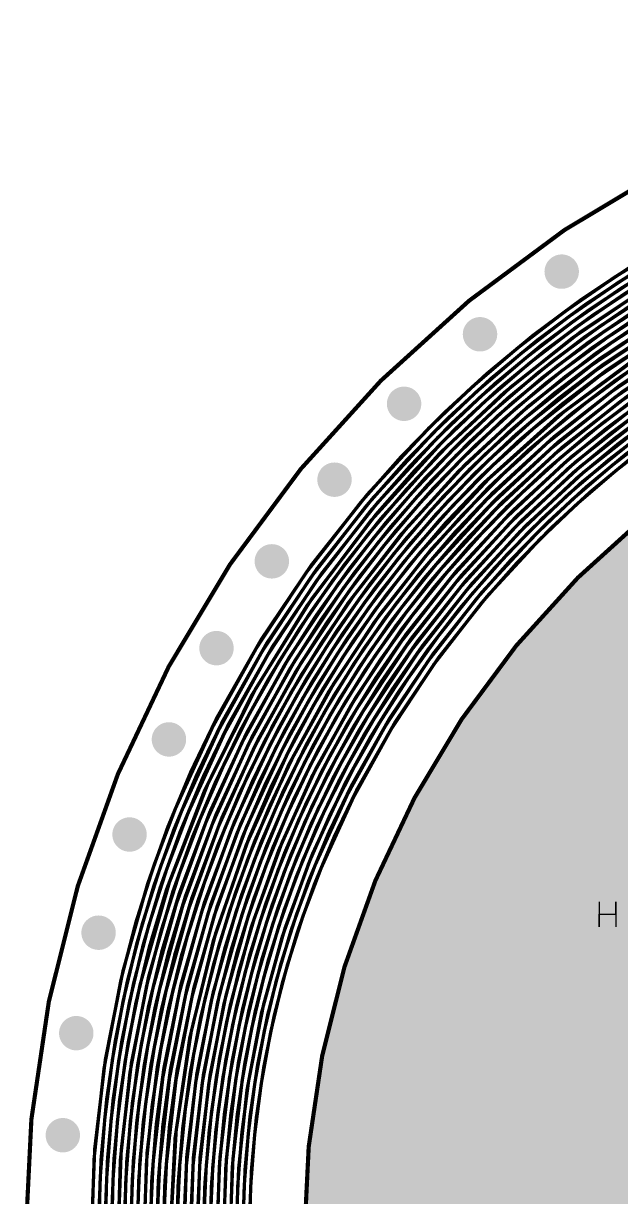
# Model space of a CAD drawing. Header units: millimetres. Extents: x -74 to 74, y -74 to 74.
# Drawn here: x -74.1 to -37.7, y 2.5 to 74.1 of the extents above; entities that cross this region are included whole.
import ezdxf

# ---------------------------------------------------------------- set-up
doc = ezdxf.new("R2010")
doc.units = ezdxf.units.MM
for name, color, linetype in [('BottomLayer', 5, 'Continuous'), ('BottomSolder', 6, 'Continuous'), ('Mechanical1', 6, 'Continuous'), ('MultiLayer', 9, 'Continuous'), ('PadHoleLayer', 156, 'Continuous'), ('TopLayer', 1, 'Continuous'), ('TopSolder', 216, 'Continuous')]:
    doc.layers.add(name, color=color, linetype=linetype)

msp = doc.modelspace()

# ---------------------------------------------------------------- linework, layer by layer
at = {"layer": 'BottomLayer', "const_width": 0.2}
for points in [[(-43.516, 50.055, -0.077529), (-25.888, 60.99)], [(-43.25, 49.746, -0.077232), (-25.731, 60.626)], [(-42.983, 49.438, -0.077025), (-25.575, 60.262)], [(-49.906, 41.875, -0.116566), (-25.421, 59.9)], [(-45.856, 52.76, -0.039761), (-37.055, 59.302)], [(-45.599, 52.464, -0.040125), (-36.845, 58.965)], [(-45.344, 52.168, -0.040506), (-36.633, 58.624)], [(-52.323, 43.912, -0.080684), (-36.206, 57.936)], [(-45.087, 51.872, -0.04078), (-36.42, 58.281)], [(-44.572, 51.274, -0.040523), (-35.991, 57.589)], [(-44.31, 50.973, -0.040144), (-35.775, 57.243)], [(-44.047, 50.669, -0.039779), (-35.559, 56.896)], [(-43.782, 50.363, -0.03945), (-35.343, 56.55)], [(-40.081, 46.115, -0.080466), (-23.88, 56.253)], [(-49.285, 41.35, -0.077412), (-34.056, 54.505)], [(-42.448, 48.822, -0.038424), (-34.269, 54.842)], [(-48.973, 41.087, -0.077148), (-33.845, 54.169)], [(-48.661, 40.825, -0.076974), (-33.635, 53.835)], [(-41.385, 47.606, -0.038411), (-33.426, 53.502)], [(-41.121, 47.306, -0.038523), (-33.218, 53.169)], [(-53.533, 44.922, -0.038586), (-45.856, 52.76)], [(-53.228, 44.668, -0.038763), (-45.599, 52.464)], [(-52.925, 44.415, -0.038983), (-45.344, 52.168)], [(-40.859, 47.007, -0.03868), (-33.01, 52.836)], [(-40.599, 46.709, -0.038881), (-32.803, 52.504)], [(-40.339, 46.412, -0.039125), (-32.596, 52.17)], [(-52.623, 44.163, -0.039245), (-45.087, 51.872)], [(-39.823, 45.819, -0.039734), (-32.18, 51.5)], [(-52.023, 43.66, -0.039888), (-44.572, 51.274)], [(-51.724, 43.408, -0.040264), (-44.31, 50.973)], [(-39.566, 45.523, -0.040095), (-31.97, 51.163)], [(-57.182, 34.365, -0.080356), (-43.782, 50.363)], [(-51.425, 43.155, -0.040626), (-44.047, 50.669)], [(-50.824, 42.647, -0.040716), (-43.516, 50.055)], [(-50.52, 42.392, -0.040391), (-43.25, 49.746)], [(-50.214, 42.134, -0.040009), (-42.983, 49.438)], [(-49.596, 41.613, -0.039342), (-42.448, 48.822)], [(-53.788, 32.316, -0.077629), (-41.121, 47.306)], [(-48.349, 40.562, -0.038494), (-41.385, 47.606)], [(-53.439, 32.105, -0.077307), (-40.859, 47.007)], [(-53.09, 31.894, -0.077075), (-40.599, 46.709)], [(-52.741, 31.684, -0.076933), (-40.339, 46.412)], [(-46.799, 39.269, -0.038446), (-40.081, 46.115)], [(-46.492, 39.013, -0.038574), (-39.823, 45.819)], [(-46.187, 38.759, -0.038747), (-39.566, 45.523)], [(-64.862, 26.202, -0.077477), (-53.533, 44.922)], [(-64.484, 26.048, -0.077194), (-53.228, 44.668)], [(-64.105, 25.894, -0.077001), (-52.925, 44.415)], [(-67.013, 15.47, -0.116502), (-52.623, 44.163)], [(-58.54, 35.175, -0.038497), (-52.323, 43.912)], [(-58.198, 34.971, -0.038645), (-52.023, 43.66)], [(-57.858, 34.769, -0.038837), (-51.724, 43.408)], [(-57.519, 34.566, -0.039072), (-51.425, 43.155)], [(-56.846, 34.163, -0.039665), (-50.824, 42.647)], [(-56.511, 33.961, -0.040019), (-50.52, 42.392)], [(-60.012, 24.252, -0.080547), (-49.596, 41.613)], [(-56.175, 33.759, -0.040403), (-50.214, 42.134)], [(-55.84, 33.556, -0.040723), (-49.906, 41.875)], [(-55.165, 33.147, -0.040616), (-49.285, 41.35)], [(-54.824, 32.942, -0.040253), (-48.973, 41.087)], [(-54.481, 32.735, -0.039878), (-48.661, 40.825)], [(-54.135, 32.526, -0.039539), (-48.349, 40.562)], [(-56.334, 22.757, -0.077503), (-46.492, 39.013)], [(-55.957, 22.604, -0.077213), (-46.187, 38.759)], [(-52.392, 31.474, -0.038453), (-46.799, 39.269)], [(-63.348, 25.588, -0.03841), (-58.54, 35.175)], [(-66.221, 15.284, -0.077365), (-58.198, 34.971)], [(-65.823, 15.191, -0.077114), (-57.858, 34.769)], [(-65.425, 15.099, -0.076954), (-57.519, 34.566)], [(-61.849, 24.988, -0.038426), (-57.182, 34.365)], [(-61.478, 24.84, -0.038545), (-56.846, 34.163)], [(-61.109, 24.693, -0.038709), (-56.511, 33.961)], [(-60.742, 24.546, -0.038916), (-56.175, 33.759)], [(-60.377, 24.399, -0.039167), (-55.84, 33.556)], [(-59.649, 24.105, -0.039788), (-55.165, 33.147)], [(-59.286, 23.958, -0.040155), (-54.824, 32.942)], [(-61.515, 14.207, -0.080195), (-54.135, 32.526)], [(-58.923, 23.811, -0.040534), (-54.481, 32.735)], [(-58.195, 23.513, -0.040774), (-53.788, 32.316)], [(-57.827, 23.364, -0.040496), (-53.439, 32.105)], [(-57.458, 23.214, -0.040114), (-53.09, 31.894)], [(-57.085, 23.063, -0.039752), (-52.741, 31.684)], [(-56.71, 22.91, -0.039427), (-52.392, 31.474)], [(-68.186, 15.742, -0.040453), (-64.862, 26.202)], [(-67.796, 15.652, -0.040331), (-64.484, 26.048)], [(-67.406, 15.562, -0.039951), (-64.105, 25.894)], [(-66.618, 15.377, -0.039296), (-63.348, 25.588)], [(-65.028, 15.007, -0.038475), (-61.849, 24.988)], [(-66.216, 4.627, -0.077573), (-61.478, 24.84)], [(-65.809, 4.597, -0.077265), (-61.109, 24.693)], [(-65.402, 4.568, -0.077046), (-60.742, 24.546)], [(-64.949, -5.683, -0.11662), (-60.377, 24.399)], [(-63.059, 14.558, -0.038463), (-60.012, 24.252)], [(-62.671, 14.47, -0.038598), (-59.649, 24.105)], [(-62.284, 14.382, -0.038778), (-59.286, 23.958)], [(-61.899, 14.295, -0.039001), (-58.923, 23.811)], [(-61.132, 14.119, -0.039572), (-58.195, 23.513)], [(-60.999, 4.27, -0.080399), (-56.71, 22.91)], [(-60.75, 14.03, -0.039916), (-57.827, 23.364)], [(-60.369, 13.942, -0.040294), (-57.458, 23.214)], [(-59.987, 13.852, -0.040649), (-57.085, 23.063)], [(-59.219, 13.673, -0.040696), (-56.334, 22.757)], [(-58.832, 13.583, -0.040362), (-55.957, 22.604)], [(-69.734, -6.101, -0.078461), (-68.186, 15.742)], [(-69.39, 4.858, -0.040078), (-67.796, 15.652)], [(-69, 4.829, -0.040461), (-67.406, 15.562)], [(-68.609, 4.801, -0.040757), (-67.013, 15.47)], [(-68.097, -5.952, -0.080625), (-66.618, 15.377)], [(-67.823, 4.743, -0.040566), (-66.221, 15.284)], [(-67.425, 4.715, -0.040192), (-65.823, 15.191)], [(-67.025, 4.686, -0.039823), (-65.425, 15.099)], [(-66.621, 4.657, -0.039489), (-65.028, 15.007)], [(-64.588, 4.511, -0.038436), (-63.059, 14.558)], [(-64.14, -5.615, -0.077452), (-62.671, 14.47)], [(-63.733, -5.581, -0.077176), (-62.284, 14.382)], [(-63.327, -5.546, -0.07699), (-61.899, 14.295)], [(-62.976, 4.403, -0.038401), (-61.515, 14.207)], [(-62.577, 4.376, -0.038507), (-61.132, 14.119)], [(-62.18, 4.35, -0.038658), (-60.75, 14.03)], [(-61.785, 4.324, -0.038853), (-60.369, 13.942)], [(-61.391, 4.297, -0.039092), (-59.987, 13.852)], [(-60.607, 4.243, -0.039691), (-59.219, 13.673)], [(-60.216, 4.215, -0.040048), (-58.832, 13.583)], [(-69.273, -6.057, -0.038738), (-69.39, 4.858)], [(-68.879, -6.022, -0.038953), (-69, 4.829)], [(-68.488, -5.987, -0.03921), (-68.609, 4.801)], [(-67.707, -5.918, -0.039843), (-67.823, 4.743)], [(-67.317, -5.885, -0.040216), (-67.425, 4.715)], [(-66.927, -5.852, -0.040586), (-67.025, 4.686)], [(-64.781, -16.146, -0.080286), (-66.621, 4.657)], [(-66.143, -5.786, -0.040744), (-66.216, 4.627)], [(-65.748, -5.752, -0.040438), (-65.809, 4.597)], [(-65.35, -5.717, -0.040055), (-65.402, 4.568)], [(-64.545, -5.649, -0.039379), (-64.588, 4.511)], [(-62.921, -5.51, -0.03851), (-62.976, 4.403)], [(-62.515, -5.475, -0.038403), (-62.577, 4.376)], [(-60.538, -15.098, -0.077342), (-62.18, 4.35)], [(-60.143, -15, -0.077099), (-61.785, 4.324)], [(-59.747, -14.902, -0.076946), (-61.391, 4.297)], [(-60.909, -5.329, -0.038433), (-60.999, 4.27)], [(-60.511, -5.293, -0.038556), (-60.607, 4.243)], [(-60.116, -5.257, -0.038723), (-60.216, 4.215)]]:
    msp.add_lwpolyline(points, format="xyb", dxfattribs=at)
at = {"layer": 'BottomLayer'}
for points, const_width in [([(-41.793, 58.982, 1), (-40.793, 58.982, 1)], 1), ([(-46.776, 55.159, 1), (-45.776, 55.159, 1)], 1), ([(-45.906, 52.76, 1), (-45.806, 52.76, 1)], 0.1), ([(-45.906, 52.76, 1), (-45.806, 52.76, 1)], 0.1), ([(-45.649, 52.464, 1), (-45.549, 52.464, 1)], 0.1), ([(-45.649, 52.464, 1), (-45.549, 52.464, 1)], 0.1), ([(-45.394, 52.168, 1), (-45.294, 52.168, 1)], 0.1), ([(-45.394, 52.168, 1), (-45.294, 52.168, 1)], 0.1), ([(-51.408, 50.916, 1), (-50.408, 50.916, 1)], 1), ([(-45.137, 51.872, 1), (-45.037, 51.872, 1)], 0.1), ([(-45.137, 51.872, 1), (-45.037, 51.872, 1)], 0.1), ([(-44.622, 51.274, 1), (-44.522, 51.274, 1)], 0.1), ([(-44.622, 51.274, 1), (-44.522, 51.274, 1)], 0.1), ([(-44.36, 50.973, 1), (-44.26, 50.973, 1)], 0.1), ([(-44.36, 50.973, 1), (-44.26, 50.973, 1)], 0.1), ([(-44.097, 50.669, 1), (-43.997, 50.669, 1)], 0.1), ([(-44.097, 50.669, 1), (-43.997, 50.669, 1)], 0.1), ([(-43.832, 50.363, 1), (-43.732, 50.363, 1)], 0.1), ([(-43.832, 50.363, 1), (-43.732, 50.363, 1)], 0.1), ([(-43.566, 50.055, 1), (-43.466, 50.055, 1)], 0.1), ([(-43.566, 50.055, 1), (-43.466, 50.055, 1)], 0.1), ([(-43.3, 49.746, 1), (-43.2, 49.746, 1)], 0.1), ([(-43.3, 49.746, 1), (-43.2, 49.746, 1)], 0.1), ([(-43.033, 49.438, 1), (-42.933, 49.438, 1)], 0.1), ([(-43.033, 49.438, 1), (-42.933, 49.438, 1)], 0.1), ([(-42.498, 48.822, 1), (-42.398, 48.822, 1)], 0.1), ([(-42.498, 48.822, 1), (-42.398, 48.822, 1)], 0.1), ([(-55.652, 46.285, 1), (-54.652, 46.285, 1)], 1), ([(-41.435, 47.606, 1), (-41.335, 47.606, 1)], 0.1), ([(-41.435, 47.606, 1), (-41.335, 47.606, 1)], 0.1), ([(-41.171, 47.306, 1), (-41.071, 47.306, 1)], 0.1), ([(-41.171, 47.306, 1), (-41.071, 47.306, 1)], 0.1), ([(-40.909, 47.007, 1), (-40.809, 47.007, 1)], 0.1), ([(-40.909, 47.007, 1), (-40.809, 47.007, 1)], 0.1), ([(-40.649, 46.709, 1), (-40.549, 46.709, 1)], 0.1), ([(-40.649, 46.709, 1), (-40.549, 46.709, 1)], 0.1), ([(-40.389, 46.412, 1), (-40.289, 46.412, 1)], 0.1), ([(-40.389, 46.412, 1), (-40.289, 46.412, 1)], 0.1), ([(-40.131, 46.115, 1), (-40.031, 46.115, 1)], 0.1), ([(-40.131, 46.115, 1), (-40.031, 46.115, 1)], 0.1), ([(-39.873, 45.819, 1), (-39.773, 45.819, 1)], 0.1), ([(-39.873, 45.819, 1), (-39.773, 45.819, 1)], 0.1), ([(-39.616, 45.523, 1), (-39.516, 45.523, 1)], 0.1), ([(-39.616, 45.523, 1), (-39.516, 45.523, 1)], 0.1), ([(-53.583, 44.922, 1), (-53.483, 44.922, 1)], 0.1), ([(-53.583, 44.922, 1), (-53.483, 44.922, 1)], 0.1), ([(-53.278, 44.668, 1), (-53.178, 44.668, 1)], 0.1), ([(-53.278, 44.668, 1), (-53.178, 44.668, 1)], 0.1), ([(-52.975, 44.415, 1), (-52.875, 44.415, 1)], 0.1), ([(-52.975, 44.415, 1), (-52.875, 44.415, 1)], 0.1), ([(-52.673, 44.163, 1), (-52.573, 44.163, 1)], 0.1), ([(-52.673, 44.163, 1), (-52.573, 44.163, 1)], 0.1), ([(-52.373, 43.912, 1), (-52.273, 43.912, 1)], 0.1), ([(-52.373, 43.912, 1), (-52.273, 43.912, 1)], 0.1), ([(-52.073, 43.66, 1), (-51.973, 43.66, 1)], 0.1), ([(-52.073, 43.66, 1), (-51.973, 43.66, 1)], 0.1), ([(-51.774, 43.408, 1), (-51.674, 43.408, 1)], 0.1), ([(-51.774, 43.408, 1), (-51.674, 43.408, 1)], 0.1), ([(-51.475, 43.155, 1), (-51.375, 43.155, 1)], 0.1), ([(-51.475, 43.155, 1), (-51.375, 43.155, 1)], 0.1), ([(-59.476, 41.302, 1), (-58.476, 41.302, 1)], 1), ([(-50.874, 42.647, 1), (-50.774, 42.647, 1)], 0.1), ([(-50.874, 42.647, 1), (-50.774, 42.647, 1)], 0.1), ([(-50.57, 42.392, 1), (-50.47, 42.392, 1)], 0.1), ([(-50.57, 42.392, 1), (-50.47, 42.392, 1)], 0.1), ([(-50.264, 42.134, 1), (-50.164, 42.134, 1)], 0.1), ([(-50.264, 42.134, 1), (-50.164, 42.134, 1)], 0.1), ([(-49.956, 41.875, 1), (-49.856, 41.875, 1)], 0.1), ([(-49.956, 41.875, 1), (-49.856, 41.875, 1)], 0.1), ([(-49.646, 41.613, 1), (-49.546, 41.613, 1)], 0.1), ([(-49.646, 41.613, 1), (-49.546, 41.613, 1)], 0.1), ([(-49.335, 41.35, 1), (-49.235, 41.35, 1)], 0.1), ([(-49.335, 41.35, 1), (-49.235, 41.35, 1)], 0.1), ([(-49.023, 41.087, 1), (-48.923, 41.087, 1)], 0.1), ([(-49.023, 41.087, 1), (-48.923, 41.087, 1)], 0.1), ([(-48.711, 40.825, 1), (-48.611, 40.825, 1)], 0.1), ([(-48.711, 40.825, 1), (-48.611, 40.825, 1)], 0.1), ([(-48.399, 40.562, 1), (-48.299, 40.562, 1)], 0.1), ([(-48.399, 40.562, 1), (-48.299, 40.562, 1)], 0.1), ([(-46.849, 39.269, 1), (-46.749, 39.269, 1)], 0.1), ([(-46.849, 39.269, 1), (-46.749, 39.269, 1)], 0.1), ([(-46.542, 39.013, 1), (-46.442, 39.013, 1)], 0.1), ([(-46.542, 39.013, 1), (-46.442, 39.013, 1)], 0.1), ([(-46.237, 38.759, 1), (-46.137, 38.759, 1)], 0.1), ([(-46.237, 38.759, 1), (-46.137, 38.759, 1)], 0.1), ([(-62.851, 36.005, 1), (-61.851, 36.005, 1)], 1), ([(-58.59, 35.175, 1), (-58.49, 35.175, 1)], 0.1), ([(-58.59, 35.175, 1), (-58.49, 35.175, 1)], 0.1), ([(-58.248, 34.971, 1), (-58.148, 34.971, 1)], 0.1), ([(-58.248, 34.971, 1), (-58.148, 34.971, 1)], 0.1), ([(-57.908, 34.769, 1), (-57.808, 34.769, 1)], 0.1), ([(-57.908, 34.769, 1), (-57.808, 34.769, 1)], 0.1), ([(-57.569, 34.566, 1), (-57.469, 34.566, 1)], 0.1), ([(-57.569, 34.566, 1), (-57.469, 34.566, 1)], 0.1), ([(-57.232, 34.365, 1), (-57.132, 34.365, 1)], 0.1), ([(-57.232, 34.365, 1), (-57.132, 34.365, 1)], 0.1), ([(-56.896, 34.163, 1), (-56.796, 34.163, 1)], 0.1), ([(-56.896, 34.163, 1), (-56.796, 34.163, 1)], 0.1), ([(-56.561, 33.961, 1), (-56.461, 33.961, 1)], 0.1), ([(-56.561, 33.961, 1), (-56.461, 33.961, 1)], 0.1), ([(-56.225, 33.759, 1), (-56.125, 33.759, 1)], 0.1), ([(-56.225, 33.759, 1), (-56.125, 33.759, 1)], 0.1), ([(-55.89, 33.556, 1), (-55.79, 33.556, 1)], 0.1), ([(-55.89, 33.556, 1), (-55.79, 33.556, 1)], 0.1), ([(-55.215, 33.147, 1), (-55.115, 33.147, 1)], 0.1), ([(-55.215, 33.147, 1), (-55.115, 33.147, 1)], 0.1), ([(-54.874, 32.942, 1), (-54.774, 32.942, 1)], 0.1), ([(-54.874, 32.942, 1), (-54.774, 32.942, 1)], 0.1), ([(-54.531, 32.735, 1), (-54.431, 32.735, 1)], 0.1), ([(-54.531, 32.735, 1), (-54.431, 32.735, 1)], 0.1), ([(-54.185, 32.526, 1), (-54.085, 32.526, 1)], 0.1), ([(-54.185, 32.526, 1), (-54.085, 32.526, 1)], 0.1), ([(-53.838, 32.316, 1), (-53.738, 32.316, 1)], 0.1), ([(-53.838, 32.316, 1), (-53.738, 32.316, 1)], 0.1), ([(-53.489, 32.105, 1), (-53.389, 32.105, 1)], 0.1), ([(-53.489, 32.105, 1), (-53.389, 32.105, 1)], 0.1), ([(-53.14, 31.894, 1), (-53.04, 31.894, 1)], 0.1), ([(-53.14, 31.894, 1), (-53.04, 31.894, 1)], 0.1), ([(-52.791, 31.684, 1), (-52.691, 31.684, 1)], 0.1), ([(-52.791, 31.684, 1), (-52.691, 31.684, 1)], 0.1), ([(-52.442, 31.474, 1), (-52.342, 31.474, 1)], 0.1), ([(-52.442, 31.474, 1), (-52.342, 31.474, 1)], 0.1), ([(-65.752, 30.434, 1), (-64.752, 30.434, 1)], 1), ([(-64.912, 26.202, 1), (-64.812, 26.202, 1)], 0.1), ([(-64.912, 26.202, 1), (-64.812, 26.202, 1)], 0.1), ([(-64.534, 26.048, 1), (-64.434, 26.048, 1)], 0.1), ([(-64.534, 26.048, 1), (-64.434, 26.048, 1)], 0.1), ([(-64.155, 25.894, 1), (-64.055, 25.894, 1)], 0.1), ([(-64.155, 25.894, 1), (-64.055, 25.894, 1)], 0.1), ([(-68.156, 24.631, 1), (-67.156, 24.631, 1)], 1), ([(-63.398, 25.588, 1), (-63.298, 25.588, 1)], 0.1), ([(-63.398, 25.588, 1), (-63.298, 25.588, 1)], 0.1), ([(-61.899, 24.988, 1), (-61.799, 24.988, 1)], 0.1), ([(-61.899, 24.988, 1), (-61.799, 24.988, 1)], 0.1), ([(-61.528, 24.84, 1), (-61.428, 24.84, 1)], 0.1), ([(-61.528, 24.84, 1), (-61.428, 24.84, 1)], 0.1), ([(-61.159, 24.693, 1), (-61.059, 24.693, 1)], 0.1), ([(-61.159, 24.693, 1), (-61.059, 24.693, 1)], 0.1), ([(-60.792, 24.546, 1), (-60.692, 24.546, 1)], 0.1), ([(-60.792, 24.546, 1), (-60.692, 24.546, 1)], 0.1), ([(-60.427, 24.399, 1), (-60.327, 24.399, 1)], 0.1), ([(-60.427, 24.399, 1), (-60.327, 24.399, 1)], 0.1), ([(-60.062, 24.252, 1), (-59.962, 24.252, 1)], 0.1), ([(-60.062, 24.252, 1), (-59.962, 24.252, 1)], 0.1), ([(-59.699, 24.105, 1), (-59.599, 24.105, 1)], 0.1), ([(-59.699, 24.105, 1), (-59.599, 24.105, 1)], 0.1), ([(-59.336, 23.958, 1), (-59.236, 23.958, 1)], 0.1), ([(-59.336, 23.958, 1), (-59.236, 23.958, 1)], 0.1), ([(-58.973, 23.811, 1), (-58.873, 23.811, 1)], 0.1), ([(-58.973, 23.811, 1), (-58.873, 23.811, 1)], 0.1), ([(-58.245, 23.513, 1), (-58.145, 23.513, 1)], 0.1), ([(-58.245, 23.513, 1), (-58.145, 23.513, 1)], 0.1), ([(-57.877, 23.364, 1), (-57.777, 23.364, 1)], 0.1), ([(-57.877, 23.364, 1), (-57.777, 23.364, 1)], 0.1), ([(-57.508, 23.214, 1), (-57.408, 23.214, 1)], 0.1), ([(-57.508, 23.214, 1), (-57.408, 23.214, 1)], 0.1), ([(-57.135, 23.063, 1), (-57.035, 23.063, 1)], 0.1), ([(-57.135, 23.063, 1), (-57.035, 23.063, 1)], 0.1), ([(-56.76, 22.91, 1), (-56.66, 22.91, 1)], 0.1), ([(-56.76, 22.91, 1), (-56.66, 22.91, 1)], 0.1), ([(-56.384, 22.757, 1), (-56.284, 22.757, 1)], 0.1), ([(-56.384, 22.757, 1), (-56.284, 22.757, 1)], 0.1), ([(-56.007, 22.604, 1), (-55.907, 22.604, 1)], 0.1), ([(-56.007, 22.604, 1), (-55.907, 22.604, 1)], 0.1), ([(-70.045, 18.64, 1), (-69.045, 18.64, 1)], 1), ([(-68.236, 15.742, 1), (-68.136, 15.742, 1)], 0.1), ([(-68.236, 15.742, 1), (-68.136, 15.742, 1)], 0.1), ([(-67.846, 15.652, 1), (-67.746, 15.652, 1)], 0.1), ([(-67.846, 15.652, 1), (-67.746, 15.652, 1)], 0.1), ([(-67.456, 15.562, 1), (-67.356, 15.562, 1)], 0.1), ([(-67.456, 15.562, 1), (-67.356, 15.562, 1)], 0.1), ([(-67.063, 15.47, 1), (-66.963, 15.47, 1)], 0.1), ([(-67.063, 15.47, 1), (-66.963, 15.47, 1)], 0.1), ([(-66.668, 15.377, 1), (-66.568, 15.377, 1)], 0.1), ([(-66.668, 15.377, 1), (-66.568, 15.377, 1)], 0.1), ([(-66.271, 15.284, 1), (-66.171, 15.284, 1)], 0.1), ([(-66.271, 15.284, 1), (-66.171, 15.284, 1)], 0.1), ([(-65.873, 15.191, 1), (-65.773, 15.191, 1)], 0.1), ([(-65.873, 15.191, 1), (-65.773, 15.191, 1)], 0.1), ([(-65.475, 15.099, 1), (-65.375, 15.099, 1)], 0.1), ([(-65.475, 15.099, 1), (-65.375, 15.099, 1)], 0.1), ([(-65.078, 15.007, 1), (-64.978, 15.007, 1)], 0.1), ([(-65.078, 15.007, 1), (-64.978, 15.007, 1)], 0.1), ([(-63.109, 14.558, 1), (-63.009, 14.558, 1)], 0.1), ([(-63.109, 14.558, 1), (-63.009, 14.558, 1)], 0.1), ([(-62.721, 14.47, 1), (-62.621, 14.47, 1)], 0.1), ([(-62.721, 14.47, 1), (-62.621, 14.47, 1)], 0.1), ([(-62.334, 14.382, 1), (-62.234, 14.382, 1)], 0.1), ([(-62.334, 14.382, 1), (-62.234, 14.382, 1)], 0.1), ([(-61.949, 14.295, 1), (-61.849, 14.295, 1)], 0.1), ([(-61.949, 14.295, 1), (-61.849, 14.295, 1)], 0.1), ([(-61.565, 14.207, 1), (-61.465, 14.207, 1)], 0.1), ([(-61.565, 14.207, 1), (-61.465, 14.207, 1)], 0.1), ([(-61.182, 14.119, 1), (-61.082, 14.119, 1)], 0.1), ([(-61.182, 14.119, 1), (-61.082, 14.119, 1)], 0.1), ([(-60.8, 14.03, 1), (-60.7, 14.03, 1)], 0.1), ([(-60.8, 14.03, 1), (-60.7, 14.03, 1)], 0.1), ([(-60.419, 13.942, 1), (-60.319, 13.942, 1)], 0.1), ([(-60.419, 13.942, 1), (-60.319, 13.942, 1)], 0.1), ([(-60.037, 13.852, 1), (-59.937, 13.852, 1)], 0.1), ([(-60.037, 13.852, 1), (-59.937, 13.852, 1)], 0.1), ([(-59.269, 13.673, 1), (-59.169, 13.673, 1)], 0.1), ([(-59.269, 13.673, 1), (-59.169, 13.673, 1)], 0.1), ([(-58.882, 13.583, 1), (-58.782, 13.583, 1)], 0.1), ([(-58.882, 13.583, 1), (-58.782, 13.583, 1)], 0.1), ([(-71.405, 12.508, 1), (-70.405, 12.508, 1)], 1), ([(-72.226, 6.281, 1), (-71.226, 6.281, 1)], 1), ([(-69.44, 4.858, 1), (-69.34, 4.858, 1)], 0.1), ([(-69.44, 4.858, 1), (-69.34, 4.858, 1)], 0.1), ([(-69.05, 4.829, 1), (-68.95, 4.829, 1)], 0.1), ([(-69.05, 4.829, 1), (-68.95, 4.829, 1)], 0.1), ([(-68.659, 4.801, 1), (-68.559, 4.801, 1)], 0.1), ([(-68.659, 4.801, 1), (-68.559, 4.801, 1)], 0.1), ([(-67.873, 4.743, 1), (-67.773, 4.743, 1)], 0.1), ([(-67.873, 4.743, 1), (-67.773, 4.743, 1)], 0.1), ([(-67.475, 4.715, 1), (-67.375, 4.715, 1)], 0.1), ([(-67.475, 4.715, 1), (-67.375, 4.715, 1)], 0.1), ([(-67.075, 4.686, 1), (-66.975, 4.686, 1)], 0.1), ([(-67.075, 4.686, 1), (-66.975, 4.686, 1)], 0.1), ([(-66.671, 4.657, 1), (-66.571, 4.657, 1)], 0.1), ([(-66.671, 4.657, 1), (-66.571, 4.657, 1)], 0.1), ([(-66.266, 4.627, 1), (-66.166, 4.627, 1)], 0.1), ([(-66.266, 4.627, 1), (-66.166, 4.627, 1)], 0.1), ([(-65.859, 4.597, 1), (-65.759, 4.597, 1)], 0.1), ([(-65.859, 4.597, 1), (-65.759, 4.597, 1)], 0.1), ([(-65.452, 4.568, 1), (-65.352, 4.568, 1)], 0.1), ([(-65.452, 4.568, 1), (-65.352, 4.568, 1)], 0.1), ([(-64.638, 4.511, 1), (-64.538, 4.511, 1)], 0.1), ([(-64.638, 4.511, 1), (-64.538, 4.511, 1)], 0.1), ([(-63.026, 4.403, 1), (-62.926, 4.403, 1)], 0.1), ([(-63.026, 4.403, 1), (-62.926, 4.403, 1)], 0.1), ([(-62.627, 4.376, 1), (-62.527, 4.376, 1)], 0.1), ([(-62.627, 4.376, 1), (-62.527, 4.376, 1)], 0.1), ([(-62.23, 4.35, 1), (-62.13, 4.35, 1)], 0.1), ([(-62.23, 4.35, 1), (-62.13, 4.35, 1)], 0.1), ([(-61.835, 4.324, 1), (-61.735, 4.324, 1)], 0.1), ([(-61.835, 4.324, 1), (-61.735, 4.324, 1)], 0.1), ([(-61.441, 4.297, 1), (-61.341, 4.297, 1)], 0.1), ([(-61.441, 4.297, 1), (-61.341, 4.297, 1)], 0.1), ([(-61.049, 4.27, 1), (-60.949, 4.27, 1)], 0.1), ([(-61.049, 4.27, 1), (-60.949, 4.27, 1)], 0.1), ([(-60.657, 4.243, 1), (-60.557, 4.243, 1)], 0.1), ([(-60.657, 4.243, 1), (-60.557, 4.243, 1)], 0.1), ([(-60.266, 4.215, 1), (-60.166, 4.215, 1)], 0.1), ([(-60.266, 4.215, 1), (-60.166, 4.215, 1)], 0.1)]:
    msp.add_lwpolyline(points, format="xyb", close=True, dxfattribs=dict(at, const_width=const_width))
at = {"layer": 'BottomSolder', "const_width": 1.05}
for points in [[(-41.818, 58.982, 1), (-40.768, 58.982, 1)], [(-46.801, 55.159, 1), (-45.751, 55.159, 1)], [(-51.433, 50.916, 1), (-50.383, 50.916, 1)], [(-55.677, 46.285, 1), (-54.627, 46.285, 1)], [(-59.501, 41.302, 1), (-58.451, 41.302, 1)], [(-62.876, 36.005, 1), (-61.826, 36.005, 1)], [(-65.777, 30.434, 1), (-64.727, 30.434, 1)], [(-68.181, 24.631, 1), (-67.131, 24.631, 1)], [(-70.07, 18.64, 1), (-69.02, 18.64, 1)], [(-71.43, 12.508, 1), (-70.38, 12.508, 1)], [(-72.251, 6.281, 1), (-71.201, 6.281, 1)]]:
    msp.add_lwpolyline(points, format="xyb", close=True, dxfattribs=at)
at = {"layer": 'Mechanical1'}
for p, q in [((-39, 20.524), (-39, 19)), ((-37.984, 19.762), (-37.984, 20.524)), ((-37.984, 20.524), (-37.984, 19)), ((-39, 19), (-39, 19.762)), ((-39, 19.762), (-37.984, 19.762))]:
    msp.add_line(p, q, dxfattribs=at)
at = {"layer": 'Mechanical1', "const_width": 0.254}
for points in [[(74, 0, 1), (-74, 0, 1)], [(57, 0, 1), (-57, 0, 1)]]:
    msp.add_lwpolyline(points, format="xyb", close=True, dxfattribs=at)
at = {"layer": 'MultiLayer', "const_width": 1}
for points in [[(-41.793, 58.982, 1), (-40.793, 58.982, 1)], [(-46.776, 55.159, 1), (-45.776, 55.159, 1)], [(-51.408, 50.916, 1), (-50.408, 50.916, 1)], [(-55.652, 46.285, 1), (-54.652, 46.285, 1)], [(-59.476, 41.302, 1), (-58.476, 41.302, 1)], [(-62.851, 36.005, 1), (-61.851, 36.005, 1)], [(-65.752, 30.434, 1), (-64.752, 30.434, 1)], [(-68.156, 24.631, 1), (-67.156, 24.631, 1)], [(-70.045, 18.64, 1), (-69.045, 18.64, 1)], [(-71.405, 12.508, 1), (-70.405, 12.508, 1)], [(-72.226, 6.281, 1), (-71.226, 6.281, 1)]]:
    msp.add_lwpolyline(points, format="xyb", close=True, dxfattribs=at)
at = {"layer": 'PadHoleLayer'}
for points, const_width in [([(-41.543, 58.982, 1), (-41.043, 58.982, 1)], 0.5), ([(-28.5, 0, 1), (28.5, 0, 1)], 57), ([(-46.526, 55.159, 1), (-46.026, 55.159, 1)], 0.5), ([(-51.158, 50.916, 1), (-50.658, 50.916, 1)], 0.5), ([(-55.402, 46.285, 1), (-54.902, 46.285, 1)], 0.5), ([(-59.226, 41.302, 1), (-58.726, 41.302, 1)], 0.5), ([(-62.601, 36.005, 1), (-62.101, 36.005, 1)], 0.5), ([(-65.502, 30.434, 1), (-65.002, 30.434, 1)], 0.5), ([(-67.906, 24.631, 1), (-67.406, 24.631, 1)], 0.5), ([(-69.795, 18.64, 1), (-69.295, 18.64, 1)], 0.5), ([(-71.155, 12.508, 1), (-70.655, 12.508, 1)], 0.5), ([(-71.976, 6.281, 1), (-71.476, 6.281, 1)], 0.5)]:
    msp.add_lwpolyline(points, format="xyb", close=True, dxfattribs=dict(at, const_width=const_width))
at = {"layer": 'TopLayer', "const_width": 0.2}
for points in [[(-38.988, 53.657, -0.077529), (-20.473, 63.015)], [(-41.083, 56.555, -0.039761), (-31.746, 62.306)], [(-38.749, 53.326, -0.077232), (-20.349, 62.638)], [(-38.51, 52.996, -0.077025), (-20.226, 62.262)], [(-46.066, 46.065, -0.116566), (-20.103, 61.888)], [(-40.853, 56.239, -0.040125), (-31.566, 61.952)], [(-40.624, 55.922, -0.040506), (-31.384, 61.594)], [(-48.297, 48.305, -0.080684), (-31.018, 60.871)], [(-40.395, 55.604, -0.04078), (-31.202, 61.234)], [(-39.933, 54.964, -0.040523), (-30.835, 60.507)], [(-39.699, 54.641, -0.040144), (-30.65, 60.143)], [(-39.463, 54.315, -0.039779), (-30.465, 59.779)], [(-39.226, 53.987, -0.03945), (-30.28, 59.415)], [(-45.494, 45.488, -0.077412), (-29.176, 57.266)], [(-38.031, 52.336, -0.038424), (-29.358, 57.62)], [(-49.414, 49.417, -0.038586), (-41.083, 56.555)], [(-45.206, 45.199, -0.077148), (-28.995, 56.913)], [(-44.918, 44.91, -0.076974), (-28.815, 56.562)], [(-49.133, 49.137, -0.038763), (-40.853, 56.239)], [(-48.853, 48.859, -0.038983), (-40.624, 55.922)], [(-48.574, 48.582, -0.039245), (-40.395, 55.604)], [(-48.02, 48.028, -0.039888), (-39.933, 54.964)], [(-47.744, 47.751, -0.040264), (-39.699, 54.641)], [(-47.468, 47.473, -0.040626), (-39.463, 54.315)], [(-53.969, 39.218, -0.080356), (-39.226, 53.987)], [(-46.913, 46.915, -0.040716), (-38.988, 53.657)], [(-46.633, 46.633, -0.040391), (-38.749, 53.326)], [(-46.351, 46.35, -0.040009), (-38.51, 52.996)], [(-45.78, 45.777, -0.039342), (-38.031, 52.336)], [(-44.63, 44.622, -0.038494), (-37.078, 51.032)], [(-50.767, 36.881, -0.077629), (-36.842, 50.71)], [(-50.438, 36.64, -0.077307), (-36.607, 50.389)], [(-50.109, 36.4, -0.077075), (-36.373, 50.069)], [(-62.331, 31.755, -0.077477), (-49.414, 49.417)], [(-49.779, 36.16, -0.076933), (-36.141, 49.751)], [(-43.198, 43.198, -0.038446), (-35.909, 49.433)], [(-65.41, 21.252, -0.116502), (-48.574, 48.582)], [(-61.968, 31.569, -0.077194), (-49.133, 49.137)], [(-61.604, 31.383, -0.077001), (-48.853, 48.859)], [(-42.915, 42.917, -0.038574), (-35.678, 49.115)], [(-42.633, 42.637, -0.038747), (-35.448, 48.798)], [(-55.251, 40.143, -0.038497), (-48.297, 48.305)], [(-54.928, 39.91, -0.038645), (-48.02, 48.028)], [(-54.607, 39.679, -0.038837), (-47.744, 47.751)], [(-54.288, 39.448, -0.039072), (-47.468, 47.473)], [(-53.652, 38.987, -0.039665), (-46.913, 46.915)], [(-53.336, 38.757, -0.040019), (-46.633, 46.633)], [(-57.67, 29.39, -0.080547), (-45.78, 45.777)], [(-53.019, 38.526, -0.040403), (-46.351, 46.35)], [(-52.703, 38.295, -0.040723), (-46.066, 46.065)], [(-52.066, 37.829, -0.040616), (-45.494, 45.488)], [(-51.745, 37.595, -0.040253), (-45.206, 45.199)], [(-51.42, 37.359, -0.039878), (-44.918, 44.91)], [(-51.094, 37.12, -0.039539), (-44.63, 44.622)], [(-54.136, 27.58, -0.077503), (-42.915, 42.917)], [(-49.45, 35.921, -0.038453), (-43.198, 43.198)], [(-53.774, 27.394, -0.077213), (-42.633, 42.637)], [(-60.877, 31.012, -0.03841), (-55.251, 40.143)], [(-64.637, 20.998, -0.077365), (-54.928, 39.91)], [(-64.249, 20.87, -0.077114), (-54.607, 39.679)], [(-63.861, 20.744, -0.076954), (-54.288, 39.448)], [(-59.436, 30.283, -0.038426), (-53.969, 39.218)], [(-59.079, 30.104, -0.038545), (-53.652, 38.987)], [(-58.725, 29.925, -0.038709), (-53.336, 38.757)], [(-58.372, 29.746, -0.038916), (-53.019, 38.526)], [(-58.02, 29.568, -0.039167), (-52.703, 38.295)], [(-57.321, 29.212, -0.039788), (-52.066, 37.829)], [(-56.972, 29.034, -0.040155), (-51.745, 37.595)], [(-56.624, 28.855, -0.040534), (-51.42, 37.359)], [(-60.043, 19.514, -0.080195), (-51.094, 37.12)], [(-55.924, 28.496, -0.040774), (-50.767, 36.881)], [(-55.571, 28.315, -0.040496), (-50.438, 36.64)], [(-55.216, 28.134, -0.040114), (-50.109, 36.4)], [(-54.858, 27.951, -0.039752), (-49.779, 36.16)], [(-54.498, 27.766, -0.039427), (-49.45, 35.921)], [(-66.554, 21.625, -0.040453), (-62.331, 31.755)], [(-66.174, 21.501, -0.040331), (-61.968, 31.569)], [(-65.793, 21.377, -0.039951), (-61.604, 31.383)], [(-65.024, 21.125, -0.039296), (-60.877, 31.012)], [(-65.56, 10.381, -0.077573), (-59.079, 30.104)], [(-63.473, 20.617, -0.038475), (-59.436, 30.283)], [(-65.197, -0.001, -0.11662), (-58.02, 29.568)], [(-65.158, 10.316, -0.077265), (-58.725, 29.925)], [(-64.755, 10.251, -0.077046), (-58.372, 29.746)], [(-61.55, 19.999, -0.038463), (-57.67, 29.39)], [(-61.171, 19.877, -0.038598), (-57.321, 29.212)], [(-60.793, 19.756, -0.038778), (-56.972, 29.034)], [(-60.417, 19.635, -0.039001), (-56.624, 28.855)], [(-59.669, 19.393, -0.039572), (-55.924, 28.496)], [(-59.296, 19.272, -0.039916), (-55.571, 28.315)], [(-58.924, 19.15, -0.040294), (-55.216, 28.134)], [(-58.551, 19.028, -0.040649), (-54.858, 27.951)], [(-60.394, 9.571, -0.080399), (-54.498, 27.766)], [(-57.802, 18.782, -0.040696), (-54.136, 27.58)], [(-57.425, 18.658, -0.040362), (-53.774, 27.394)], [(-70, 0, -0.078461), (-66.554, 21.625)], [(-68.703, 10.887, -0.040078), (-66.174, 21.501)], [(-68.317, 10.825, -0.040461), (-65.793, 21.377)], [(-68.356, 0.006, -0.080625), (-65.024, 21.125)], [(-67.93, 10.762, -0.040757), (-65.41, 21.252)], [(-67.151, 10.636, -0.040566), (-64.637, 20.998)], [(-66.758, 10.573, -0.040192), (-64.249, 20.87)], [(-66.361, 10.51, -0.039823), (-63.861, 20.744)], [(-65.962, 10.446, -0.039489), (-63.473, 20.617)], [(-63.949, 10.123, -0.038436), (-61.55, 19.999)], [(-64.385, -0.003, -0.077452), (-61.171, 19.877)], [(-63.977, -0.005, -0.077176), (-60.793, 19.756)], [(-63.569, -0.005, -0.07699), (-60.417, 19.635)], [(-62.353, 9.875, -0.038401), (-60.043, 19.514)], [(-61.958, 9.814, -0.038507), (-59.669, 19.393)], [(-61.564, 9.753, -0.038658), (-59.296, 19.272)], [(-61.173, 9.692, -0.038853), (-58.924, 19.15)], [(-60.783, 9.632, -0.039092), (-58.551, 19.028)], [(-60.007, 9.509, -0.039691), (-57.802, 18.782)], [(-59.619, 9.447, -0.040048), (-57.425, 18.658)], [(-69.537, 0.003, -0.038738), (-68.703, 10.887)], [(-69.142, 0.004, -0.038953), (-68.317, 10.825)], [(-68.749, 0.005, -0.03921), (-67.93, 10.762)], [(-67.965, 0.006, -0.039843), (-67.151, 10.636)], [(-67.574, 0.005, -0.040216), (-66.758, 10.573)], [(-67.182, 0.004, -0.040586), (-66.361, 10.51)], [(-65.942, -10.439, -0.080286), (-65.962, 10.446)], [(-66.396, 0.001, -0.040744), (-65.56, 10.381)], [(-65.999, 0, -0.040438), (-65.158, 10.316)], [(-65.6, 0, -0.040055), (-64.755, 10.251)], [(-64.792, -0.002, -0.039379), (-63.949, 10.123)], [(-63.162, -0.006, -0.03851), (-62.353, 9.875)], [(-62.755, -0.005, -0.038403), (-61.958, 9.814)], [(-61.624, -9.764, -0.077342), (-61.564, 9.753)], [(-61.221, -9.701, -0.077099), (-61.173, 9.692)], [(-60.818, -9.638, -0.076946), (-60.783, 9.632)], [(-61.141, 0, -0.038433), (-60.394, 9.571)], [(-60.742, 0.001, -0.038556), (-60.007, 9.509)], [(-60.345, 0.003, -0.038723), (-59.619, 9.447)]]:
    msp.add_lwpolyline(points, format="xyb", dxfattribs=at)
at = {"layer": 'TopLayer'}
for points, const_width in [([(-41.793, 58.982, 1), (-40.793, 58.982, 1)], 1), ([(-41.133, 56.555, 1), (-41.033, 56.555, 1)], 0.1), ([(-41.133, 56.555, 1), (-41.033, 56.555, 1)], 0.1), ([(-46.776, 55.159, 1), (-45.776, 55.159, 1)], 1), ([(-40.903, 56.239, 1), (-40.803, 56.239, 1)], 0.1), ([(-40.903, 56.239, 1), (-40.803, 56.239, 1)], 0.1), ([(-40.674, 55.922, 1), (-40.574, 55.922, 1)], 0.1), ([(-40.674, 55.922, 1), (-40.574, 55.922, 1)], 0.1), ([(-40.445, 55.604, 1), (-40.345, 55.604, 1)], 0.1), ([(-40.445, 55.604, 1), (-40.345, 55.604, 1)], 0.1), ([(-39.983, 54.964, 1), (-39.883, 54.964, 1)], 0.1), ([(-39.983, 54.964, 1), (-39.883, 54.964, 1)], 0.1), ([(-39.749, 54.641, 1), (-39.649, 54.641, 1)], 0.1), ([(-39.749, 54.641, 1), (-39.649, 54.641, 1)], 0.1), ([(-39.513, 54.315, 1), (-39.413, 54.315, 1)], 0.1), ([(-39.513, 54.315, 1), (-39.413, 54.315, 1)], 0.1), ([(-39.276, 53.987, 1), (-39.176, 53.987, 1)], 0.1), ([(-39.276, 53.987, 1), (-39.176, 53.987, 1)], 0.1), ([(-39.038, 53.657, 1), (-38.938, 53.657, 1)], 0.1), ([(-39.038, 53.657, 1), (-38.938, 53.657, 1)], 0.1), ([(-38.799, 53.326, 1), (-38.699, 53.326, 1)], 0.1), ([(-38.799, 53.326, 1), (-38.699, 53.326, 1)], 0.1), ([(-38.56, 52.996, 1), (-38.46, 52.996, 1)], 0.1), ([(-38.56, 52.996, 1), (-38.46, 52.996, 1)], 0.1), ([(-38.081, 52.336, 1), (-37.981, 52.336, 1)], 0.1), ([(-38.081, 52.336, 1), (-37.981, 52.336, 1)], 0.1), ([(-51.408, 50.916, 1), (-50.408, 50.916, 1)], 1), ([(-49.464, 49.417, 1), (-49.364, 49.417, 1)], 0.1), ([(-49.464, 49.417, 1), (-49.364, 49.417, 1)], 0.1), ([(-49.183, 49.137, 1), (-49.083, 49.137, 1)], 0.1), ([(-49.183, 49.137, 1), (-49.083, 49.137, 1)], 0.1), ([(-48.903, 48.859, 1), (-48.803, 48.859, 1)], 0.1), ([(-48.903, 48.859, 1), (-48.803, 48.859, 1)], 0.1), ([(-48.624, 48.582, 1), (-48.524, 48.582, 1)], 0.1), ([(-48.624, 48.582, 1), (-48.524, 48.582, 1)], 0.1), ([(-48.347, 48.305, 1), (-48.247, 48.305, 1)], 0.1), ([(-48.347, 48.305, 1), (-48.247, 48.305, 1)], 0.1), ([(-48.07, 48.028, 1), (-47.97, 48.028, 1)], 0.1), ([(-48.07, 48.028, 1), (-47.97, 48.028, 1)], 0.1), ([(-55.652, 46.285, 1), (-54.652, 46.285, 1)], 1), ([(-47.794, 47.751, 1), (-47.694, 47.751, 1)], 0.1), ([(-47.794, 47.751, 1), (-47.694, 47.751, 1)], 0.1), ([(-47.518, 47.473, 1), (-47.418, 47.473, 1)], 0.1), ([(-47.518, 47.473, 1), (-47.418, 47.473, 1)], 0.1), ([(-46.963, 46.915, 1), (-46.863, 46.915, 1)], 0.1), ([(-46.963, 46.915, 1), (-46.863, 46.915, 1)], 0.1), ([(-46.683, 46.633, 1), (-46.583, 46.633, 1)], 0.1), ([(-46.683, 46.633, 1), (-46.583, 46.633, 1)], 0.1), ([(-46.401, 46.35, 1), (-46.301, 46.35, 1)], 0.1), ([(-46.401, 46.35, 1), (-46.301, 46.35, 1)], 0.1), ([(-46.116, 46.065, 1), (-46.016, 46.065, 1)], 0.1), ([(-46.116, 46.065, 1), (-46.016, 46.065, 1)], 0.1), ([(-45.83, 45.777, 1), (-45.73, 45.777, 1)], 0.1), ([(-45.83, 45.777, 1), (-45.73, 45.777, 1)], 0.1), ([(-45.544, 45.488, 1), (-45.444, 45.488, 1)], 0.1), ([(-45.544, 45.488, 1), (-45.444, 45.488, 1)], 0.1), ([(-45.256, 45.199, 1), (-45.156, 45.199, 1)], 0.1), ([(-45.256, 45.199, 1), (-45.156, 45.199, 1)], 0.1), ([(-44.968, 44.91, 1), (-44.868, 44.91, 1)], 0.1), ([(-44.968, 44.91, 1), (-44.868, 44.91, 1)], 0.1), ([(-44.68, 44.622, 1), (-44.58, 44.622, 1)], 0.1), ([(-44.68, 44.622, 1), (-44.58, 44.622, 1)], 0.1), ([(-43.248, 43.198, 1), (-43.148, 43.198, 1)], 0.1), ([(-43.248, 43.198, 1), (-43.148, 43.198, 1)], 0.1), ([(-42.965, 42.917, 1), (-42.865, 42.917, 1)], 0.1), ([(-42.965, 42.917, 1), (-42.865, 42.917, 1)], 0.1), ([(-59.476, 41.302, 1), (-58.476, 41.302, 1)], 1), ([(-42.683, 42.637, 1), (-42.583, 42.637, 1)], 0.1), ([(-42.683, 42.637, 1), (-42.583, 42.637, 1)], 0.1), ([(-55.301, 40.143, 1), (-55.201, 40.143, 1)], 0.1), ([(-55.301, 40.143, 1), (-55.201, 40.143, 1)], 0.1), ([(-54.978, 39.91, 1), (-54.878, 39.91, 1)], 0.1), ([(-54.978, 39.91, 1), (-54.878, 39.91, 1)], 0.1), ([(-54.657, 39.679, 1), (-54.557, 39.679, 1)], 0.1), ([(-54.657, 39.679, 1), (-54.557, 39.679, 1)], 0.1), ([(-54.338, 39.448, 1), (-54.238, 39.448, 1)], 0.1), ([(-54.338, 39.448, 1), (-54.238, 39.448, 1)], 0.1), ([(-54.019, 39.218, 1), (-53.919, 39.218, 1)], 0.1), ([(-54.019, 39.218, 1), (-53.919, 39.218, 1)], 0.1), ([(-53.702, 38.987, 1), (-53.602, 38.987, 1)], 0.1), ([(-53.702, 38.987, 1), (-53.602, 38.987, 1)], 0.1), ([(-53.386, 38.757, 1), (-53.286, 38.757, 1)], 0.1), ([(-53.386, 38.757, 1), (-53.286, 38.757, 1)], 0.1), ([(-53.069, 38.526, 1), (-52.969, 38.526, 1)], 0.1), ([(-53.069, 38.526, 1), (-52.969, 38.526, 1)], 0.1), ([(-52.753, 38.295, 1), (-52.653, 38.295, 1)], 0.1), ([(-52.753, 38.295, 1), (-52.653, 38.295, 1)], 0.1), ([(-52.116, 37.829, 1), (-52.016, 37.829, 1)], 0.1), ([(-52.116, 37.829, 1), (-52.016, 37.829, 1)], 0.1), ([(-51.795, 37.595, 1), (-51.695, 37.595, 1)], 0.1), ([(-51.795, 37.595, 1), (-51.695, 37.595, 1)], 0.1), ([(-51.47, 37.359, 1), (-51.37, 37.359, 1)], 0.1), ([(-51.47, 37.359, 1), (-51.37, 37.359, 1)], 0.1), ([(-62.851, 36.005, 1), (-61.851, 36.005, 1)], 1), ([(-51.144, 37.12, 1), (-51.044, 37.12, 1)], 0.1), ([(-51.144, 37.12, 1), (-51.044, 37.12, 1)], 0.1), ([(-50.817, 36.881, 1), (-50.717, 36.881, 1)], 0.1), ([(-50.817, 36.881, 1), (-50.717, 36.881, 1)], 0.1), ([(-50.488, 36.64, 1), (-50.388, 36.64, 1)], 0.1), ([(-50.488, 36.64, 1), (-50.388, 36.64, 1)], 0.1), ([(-50.159, 36.4, 1), (-50.059, 36.4, 1)], 0.1), ([(-50.159, 36.4, 1), (-50.059, 36.4, 1)], 0.1), ([(-49.829, 36.16, 1), (-49.729, 36.16, 1)], 0.1), ([(-49.829, 36.16, 1), (-49.729, 36.16, 1)], 0.1), ([(-49.5, 35.921, 1), (-49.4, 35.921, 1)], 0.1), ([(-49.5, 35.921, 1), (-49.4, 35.921, 1)], 0.1), ([(-62.381, 31.755, 1), (-62.281, 31.755, 1)], 0.1), ([(-62.381, 31.755, 1), (-62.281, 31.755, 1)], 0.1), ([(-62.018, 31.569, 1), (-61.918, 31.569, 1)], 0.1), ([(-62.018, 31.569, 1), (-61.918, 31.569, 1)], 0.1), ([(-65.752, 30.434, 1), (-64.752, 30.434, 1)], 1), ([(-61.654, 31.383, 1), (-61.554, 31.383, 1)], 0.1), ([(-61.654, 31.383, 1), (-61.554, 31.383, 1)], 0.1), ([(-60.927, 31.012, 1), (-60.827, 31.012, 1)], 0.1), ([(-60.927, 31.012, 1), (-60.827, 31.012, 1)], 0.1), ([(-59.486, 30.283, 1), (-59.386, 30.283, 1)], 0.1), ([(-59.486, 30.283, 1), (-59.386, 30.283, 1)], 0.1), ([(-59.129, 30.104, 1), (-59.029, 30.104, 1)], 0.1), ([(-59.129, 30.104, 1), (-59.029, 30.104, 1)], 0.1), ([(-58.775, 29.925, 1), (-58.675, 29.925, 1)], 0.1), ([(-58.775, 29.925, 1), (-58.675, 29.925, 1)], 0.1), ([(-58.422, 29.746, 1), (-58.322, 29.746, 1)], 0.1), ([(-58.422, 29.746, 1), (-58.322, 29.746, 1)], 0.1), ([(-58.07, 29.568, 1), (-57.97, 29.568, 1)], 0.1), ([(-58.07, 29.568, 1), (-57.97, 29.568, 1)], 0.1), ([(-57.72, 29.39, 1), (-57.62, 29.39, 1)], 0.1), ([(-57.72, 29.39, 1), (-57.62, 29.39, 1)], 0.1), ([(-57.371, 29.212, 1), (-57.271, 29.212, 1)], 0.1), ([(-57.371, 29.212, 1), (-57.271, 29.212, 1)], 0.1), ([(-57.022, 29.034, 1), (-56.922, 29.034, 1)], 0.1), ([(-57.022, 29.034, 1), (-56.922, 29.034, 1)], 0.1), ([(-56.674, 28.855, 1), (-56.574, 28.855, 1)], 0.1), ([(-56.674, 28.855, 1), (-56.574, 28.855, 1)], 0.1), ([(-55.974, 28.496, 1), (-55.874, 28.496, 1)], 0.1), ([(-55.974, 28.496, 1), (-55.874, 28.496, 1)], 0.1), ([(-55.621, 28.315, 1), (-55.521, 28.315, 1)], 0.1), ([(-55.621, 28.315, 1), (-55.521, 28.315, 1)], 0.1), ([(-55.266, 28.134, 1), (-55.166, 28.134, 1)], 0.1), ([(-55.266, 28.134, 1), (-55.166, 28.134, 1)], 0.1), ([(-54.908, 27.951, 1), (-54.808, 27.951, 1)], 0.1), ([(-54.908, 27.951, 1), (-54.808, 27.951, 1)], 0.1), ([(-54.548, 27.766, 1), (-54.448, 27.766, 1)], 0.1), ([(-54.548, 27.766, 1), (-54.448, 27.766, 1)], 0.1), ([(-54.186, 27.58, 1), (-54.086, 27.58, 1)], 0.1), ([(-54.186, 27.58, 1), (-54.086, 27.58, 1)], 0.1), ([(-53.824, 27.394, 1), (-53.724, 27.394, 1)], 0.1), ([(-53.824, 27.394, 1), (-53.724, 27.394, 1)], 0.1), ([(-68.156, 24.631, 1), (-67.156, 24.631, 1)], 1), ([(-66.604, 21.625, 1), (-66.504, 21.625, 1)], 0.1), ([(-66.604, 21.625, 1), (-66.504, 21.625, 1)], 0.1), ([(-66.224, 21.501, 1), (-66.124, 21.501, 1)], 0.1), ([(-66.224, 21.501, 1), (-66.124, 21.501, 1)], 0.1), ([(-65.843, 21.377, 1), (-65.743, 21.377, 1)], 0.1), ([(-65.843, 21.377, 1), (-65.743, 21.377, 1)], 0.1), ([(-65.46, 21.252, 1), (-65.36, 21.252, 1)], 0.1), ([(-65.46, 21.252, 1), (-65.36, 21.252, 1)], 0.1), ([(-65.074, 21.125, 1), (-64.974, 21.125, 1)], 0.1), ([(-65.074, 21.125, 1), (-64.974, 21.125, 1)], 0.1), ([(-64.687, 20.998, 1), (-64.587, 20.998, 1)], 0.1), ([(-64.687, 20.998, 1), (-64.587, 20.998, 1)], 0.1), ([(-64.299, 20.87, 1), (-64.199, 20.87, 1)], 0.1), ([(-64.299, 20.87, 1), (-64.199, 20.87, 1)], 0.1), ([(-63.911, 20.744, 1), (-63.811, 20.744, 1)], 0.1), ([(-63.911, 20.744, 1), (-63.811, 20.744, 1)], 0.1), ([(-63.523, 20.617, 1), (-63.423, 20.617, 1)], 0.1), ([(-63.523, 20.617, 1), (-63.423, 20.617, 1)], 0.1), ([(-61.6, 19.999, 1), (-61.5, 19.999, 1)], 0.1), ([(-61.6, 19.999, 1), (-61.5, 19.999, 1)], 0.1), ([(-70.045, 18.64, 1), (-69.045, 18.64, 1)], 1), ([(-61.221, 19.877, 1), (-61.121, 19.877, 1)], 0.1), ([(-61.221, 19.877, 1), (-61.121, 19.877, 1)], 0.1), ([(-60.843, 19.756, 1), (-60.743, 19.756, 1)], 0.1), ([(-60.843, 19.756, 1), (-60.743, 19.756, 1)], 0.1), ([(-60.467, 19.635, 1), (-60.367, 19.635, 1)], 0.1), ([(-60.467, 19.635, 1), (-60.367, 19.635, 1)], 0.1), ([(-60.093, 19.514, 1), (-59.993, 19.514, 1)], 0.1), ([(-60.093, 19.514, 1), (-59.993, 19.514, 1)], 0.1), ([(-59.719, 19.393, 1), (-59.619, 19.393, 1)], 0.1), ([(-59.719, 19.393, 1), (-59.619, 19.393, 1)], 0.1), ([(-59.346, 19.272, 1), (-59.246, 19.272, 1)], 0.1), ([(-59.346, 19.272, 1), (-59.246, 19.272, 1)], 0.1), ([(-58.974, 19.15, 1), (-58.874, 19.15, 1)], 0.1), ([(-58.974, 19.15, 1), (-58.874, 19.15, 1)], 0.1), ([(-58.601, 19.028, 1), (-58.501, 19.028, 1)], 0.1), ([(-58.601, 19.028, 1), (-58.501, 19.028, 1)], 0.1), ([(-57.852, 18.782, 1), (-57.752, 18.782, 1)], 0.1), ([(-57.852, 18.782, 1), (-57.752, 18.782, 1)], 0.1), ([(-57.475, 18.658, 1), (-57.375, 18.658, 1)], 0.1), ([(-57.475, 18.658, 1), (-57.375, 18.658, 1)], 0.1), ([(-71.405, 12.508, 1), (-70.405, 12.508, 1)], 1), ([(-68.753, 10.887, 1), (-68.653, 10.887, 1)], 0.1), ([(-68.753, 10.887, 1), (-68.653, 10.887, 1)], 0.1), ([(-68.367, 10.825, 1), (-68.267, 10.825, 1)], 0.1), ([(-68.367, 10.825, 1), (-68.267, 10.825, 1)], 0.1), ([(-67.98, 10.762, 1), (-67.88, 10.762, 1)], 0.1), ([(-67.98, 10.762, 1), (-67.88, 10.762, 1)], 0.1), ([(-67.201, 10.636, 1), (-67.101, 10.636, 1)], 0.1), ([(-67.201, 10.636, 1), (-67.101, 10.636, 1)], 0.1), ([(-66.808, 10.573, 1), (-66.708, 10.573, 1)], 0.1), ([(-66.808, 10.573, 1), (-66.708, 10.573, 1)], 0.1), ([(-66.411, 10.51, 1), (-66.311, 10.51, 1)], 0.1), ([(-66.411, 10.51, 1), (-66.311, 10.51, 1)], 0.1), ([(-66.012, 10.446, 1), (-65.912, 10.446, 1)], 0.1), ([(-66.012, 10.446, 1), (-65.912, 10.446, 1)], 0.1), ([(-65.61, 10.381, 1), (-65.51, 10.381, 1)], 0.1), ([(-65.61, 10.381, 1), (-65.51, 10.381, 1)], 0.1), ([(-65.208, 10.316, 1), (-65.108, 10.316, 1)], 0.1), ([(-65.208, 10.316, 1), (-65.108, 10.316, 1)], 0.1), ([(-64.805, 10.251, 1), (-64.705, 10.251, 1)], 0.1), ([(-64.805, 10.251, 1), (-64.705, 10.251, 1)], 0.1), ([(-63.999, 10.123, 1), (-63.899, 10.123, 1)], 0.1), ([(-63.999, 10.123, 1), (-63.899, 10.123, 1)], 0.1), ([(-62.403, 9.875, 1), (-62.303, 9.875, 1)], 0.1), ([(-62.403, 9.875, 1), (-62.303, 9.875, 1)], 0.1), ([(-62.008, 9.814, 1), (-61.908, 9.814, 1)], 0.1), ([(-62.008, 9.814, 1), (-61.908, 9.814, 1)], 0.1), ([(-61.614, 9.753, 1), (-61.514, 9.753, 1)], 0.1), ([(-61.614, 9.753, 1), (-61.514, 9.753, 1)], 0.1), ([(-61.223, 9.692, 1), (-61.123, 9.692, 1)], 0.1), ([(-61.223, 9.692, 1), (-61.123, 9.692, 1)], 0.1), ([(-60.833, 9.632, 1), (-60.733, 9.632, 1)], 0.1), ([(-60.833, 9.632, 1), (-60.733, 9.632, 1)], 0.1), ([(-60.444, 9.571, 1), (-60.344, 9.571, 1)], 0.1), ([(-60.444, 9.571, 1), (-60.344, 9.571, 1)], 0.1), ([(-60.057, 9.509, 1), (-59.957, 9.509, 1)], 0.1), ([(-60.057, 9.509, 1), (-59.957, 9.509, 1)], 0.1), ([(-59.669, 9.447, 1), (-59.569, 9.447, 1)], 0.1), ([(-59.669, 9.447, 1), (-59.569, 9.447, 1)], 0.1), ([(-72.226, 6.281, 1), (-71.226, 6.281, 1)], 1)]:
    msp.add_lwpolyline(points, format="xyb", close=True, dxfattribs=dict(at, const_width=const_width))
at = {"layer": 'TopSolder', "const_width": 1.05}
for points in [[(-41.818, 58.982, 1), (-40.768, 58.982, 1)], [(-46.801, 55.159, 1), (-45.751, 55.159, 1)], [(-51.433, 50.916, 1), (-50.383, 50.916, 1)], [(-55.677, 46.285, 1), (-54.627, 46.285, 1)], [(-59.501, 41.302, 1), (-58.451, 41.302, 1)], [(-62.876, 36.005, 1), (-61.826, 36.005, 1)], [(-65.777, 30.434, 1), (-64.727, 30.434, 1)], [(-68.181, 24.631, 1), (-67.131, 24.631, 1)], [(-70.07, 18.64, 1), (-69.02, 18.64, 1)], [(-71.43, 12.508, 1), (-70.38, 12.508, 1)], [(-72.251, 6.281, 1), (-71.201, 6.281, 1)]]:
    msp.add_lwpolyline(points, format="xyb", close=True, dxfattribs=at)

doc.saveas('drawing.dxf')
